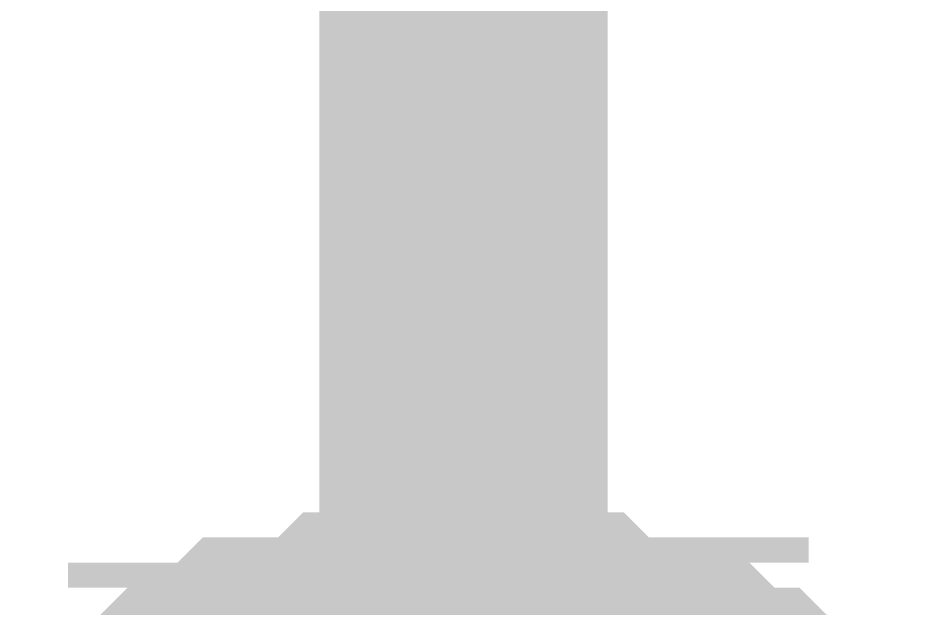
# Model space of a CAD drawing. Header units: inches. Extents: x 0 to 841, y 0 to 594.
# Drawn here: x 704.551 to 705.478, y 433.034 to 433.647 of the extents above; entities that cross this region are included whole.
import ezdxf

# ---------------------------------------------------------------- set-up
doc = ezdxf.new("R2010")
doc.units = ezdxf.units.IN
doc.layers.add('Sheet', color=255, linetype='Continuous')

msp = doc.modelspace()

# ---------------------------------------------------------------- linework, layer by layer
at = {"layer": 'Sheet'}
for points in [[(705.01429, 436.58948, 0.29972, 0.29972, 0), (705.01429, 432.48698, 0.29972, 0.29972, 0)], [(704.70072, 432.87894, 0.29972, 0.29972, 0), (704.72685, 432.90507, 0.29972, 0.29972, 0), (704.75298, 432.90507, 0.29972, 0.29972, 0), (704.75298, 432.9312, 0.29972, 0.29972, 0), (704.77911, 432.9312, 0.29972, 0.29972, 0), (704.80524, 432.95733, 0.29972, 0.29972, 0), (704.83138, 432.95733, 0.29972, 0.29972, 0), (704.85751, 432.95733, 0.29972, 0.29972, 0), (704.88364, 432.95733, 0.29972, 0.29972, 0), (704.90977, 432.98346, 0.29972, 0.29972, 0), (704.9359, 432.98346, 0.29972, 0.29972, 0), (704.96203, 432.98346, 0.29972, 0.29972, 0), (704.98816, 432.98346, 0.29972, 0.29972, 0), (705.01429, 432.98346, 0.29972, 0.29972, 0)], [(704.70072, 432.87894, 0.29972, 0.29972, 0), (704.72685, 432.90507, 0.29972, 0.29972, 0), (704.75298, 432.90507, 0.29972, 0.29972, 0), (704.75298, 432.9312, 0.29972, 0.29972, 0), (704.77911, 432.9312, 0.29972, 0.29972, 0), (704.80524, 432.95733, 0.29972, 0.29972, 0), (704.83138, 432.95733, 0.29972, 0.29972, 0), (704.85751, 432.95733, 0.29972, 0.29972, 0), (704.88364, 432.95733, 0.29972, 0.29972, 0), (704.90977, 432.98346, 0.29972, 0.29972, 0), (704.9359, 432.98346, 0.29972, 0.29972, 0), (704.96203, 432.98346, 0.29972, 0.29972, 0), (704.98816, 432.98346, 0.29972, 0.29972, 0), (705.01429, 432.98346, 0.29972, 0.29972, 0)], [(704.70072, 432.87894, 0.29972, 0.29972, 0), (704.72685, 432.90507, 0.29972, 0.29972, 0), (704.75298, 432.90507, 0.29972, 0.29972, 0), (704.75298, 432.9312, 0.29972, 0.29972, 0), (704.77911, 432.9312, 0.29972, 0.29972, 0), (704.80524, 432.95733, 0.29972, 0.29972, 0), (704.83138, 432.95733, 0.29972, 0.29972, 0), (704.85751, 432.95733, 0.29972, 0.29972, 0), (704.88364, 432.95733, 0.29972, 0.29972, 0), (704.90977, 432.98346, 0.29972, 0.29972, 0), (704.9359, 432.98346, 0.29972, 0.29972, 0), (704.96203, 432.98346, 0.29972, 0.29972, 0), (704.98816, 432.98346, 0.29972, 0.29972, 0), (705.01429, 432.98346, 0.29972, 0.29972, 0)], [(704.70072, 432.87894, 0.29972, 0.29972, 0), (704.72685, 432.90507, 0.29972, 0.29972, 0), (704.75298, 432.90507, 0.29972, 0.29972, 0), (704.75298, 432.9312, 0.29972, 0.29972, 0), (704.77911, 432.9312, 0.29972, 0.29972, 0), (704.80524, 432.95733, 0.29972, 0.29972, 0), (704.83138, 432.95733, 0.29972, 0.29972, 0), (704.85751, 432.95733, 0.29972, 0.29972, 0), (704.88364, 432.95733, 0.29972, 0.29972, 0), (704.90977, 432.98346, 0.29972, 0.29972, 0), (704.9359, 432.98346, 0.29972, 0.29972, 0), (704.96203, 432.98346, 0.29972, 0.29972, 0), (704.98816, 432.98346, 0.29972, 0.29972, 0), (705.01429, 432.98346, 0.29972, 0.29972, 0)], [(704.70072, 432.87894, 0.29972, 0.29972, 0), (704.72685, 432.90507, 0.29972, 0.29972, 0), (704.75298, 432.90507, 0.29972, 0.29972, 0), (704.75298, 432.9312, 0.29972, 0.29972, 0), (704.77911, 432.9312, 0.29972, 0.29972, 0), (704.80524, 432.95733, 0.29972, 0.29972, 0), (704.83138, 432.95733, 0.29972, 0.29972, 0), (704.85751, 432.95733, 0.29972, 0.29972, 0), (704.88364, 432.95733, 0.29972, 0.29972, 0), (704.90977, 432.98346, 0.29972, 0.29972, 0), (704.9359, 432.98346, 0.29972, 0.29972, 0), (704.96203, 432.98346, 0.29972, 0.29972, 0), (704.98816, 432.98346, 0.29972, 0.29972, 0), (705.01429, 432.98346, 0.29972, 0.29972, 0)], [(705.01429, 432.98346, 0.29972, 0.29972, 0), (705.01429, 432.98346, 0.29972, 0.29972, 0)], [(705.01429, 432.98346, 0.29972, 0.29972, 0), (705.04042, 432.98346, 0.29972, 0.29972, 0), (705.06655, 432.98346, 0.29972, 0.29972, 0), (705.09269, 432.98346, 0.29972, 0.29972, 0), (705.11882, 432.98346, 0.29972, 0.29972, 0), (705.14495, 432.95733, 0.29972, 0.29972, 0), (705.17108, 432.95733, 0.29972, 0.29972, 0), (705.19721, 432.95733, 0.29972, 0.29972, 0), (705.22334, 432.95733, 0.29972, 0.29972, 0), (705.22334, 432.9312, 0.29972, 0.29972, 0), (705.24947, 432.9312, 0.29972, 0.29972, 0), (705.2756, 432.90507, 0.29972, 0.29972, 0), (705.30173, 432.90507, 0.29972, 0.29972, 0), (705.32786, 432.87894, 0.29972, 0.29972, 0)], [(705.01429, 432.98346, 0.29972, 0.29972, 0), (705.01429, 432.98346, 0.29972, 0.29972, 0)], [(705.01429, 432.98346, 0.29972, 0.29972, 0), (705.04042, 432.98346, 0.29972, 0.29972, 0), (705.06655, 432.98346, 0.29972, 0.29972, 0), (705.09269, 432.98346, 0.29972, 0.29972, 0), (705.11882, 432.98346, 0.29972, 0.29972, 0), (705.14495, 432.95733, 0.29972, 0.29972, 0), (705.17108, 432.95733, 0.29972, 0.29972, 0), (705.19721, 432.95733, 0.29972, 0.29972, 0), (705.22334, 432.95733, 0.29972, 0.29972, 0), (705.22334, 432.9312, 0.29972, 0.29972, 0), (705.24947, 432.9312, 0.29972, 0.29972, 0), (705.2756, 432.90507, 0.29972, 0.29972, 0), (705.30173, 432.90507, 0.29972, 0.29972, 0), (705.32786, 432.87894, 0.29972, 0.29972, 0)], [(705.01429, 432.98346, 0.29972, 0.29972, 0), (705.01429, 432.98346, 0.29972, 0.29972, 0)], [(705.01429, 432.98346, 0.29972, 0.29972, 0), (705.04042, 432.98346, 0.29972, 0.29972, 0), (705.06655, 432.98346, 0.29972, 0.29972, 0), (705.09269, 432.98346, 0.29972, 0.29972, 0), (705.11882, 432.98346, 0.29972, 0.29972, 0), (705.14495, 432.95733, 0.29972, 0.29972, 0), (705.17108, 432.95733, 0.29972, 0.29972, 0), (705.19721, 432.95733, 0.29972, 0.29972, 0), (705.22334, 432.95733, 0.29972, 0.29972, 0), (705.22334, 432.9312, 0.29972, 0.29972, 0), (705.24947, 432.9312, 0.29972, 0.29972, 0), (705.2756, 432.90507, 0.29972, 0.29972, 0), (705.30173, 432.90507, 0.29972, 0.29972, 0), (705.32786, 432.87894, 0.29972, 0.29972, 0)], [(705.01429, 432.98346, 0.29972, 0.29972, 0), (705.01429, 432.98346, 0.29972, 0.29972, 0)], [(705.01429, 432.98346, 0.29972, 0.29972, 0), (705.04042, 432.98346, 0.29972, 0.29972, 0), (705.06655, 432.98346, 0.29972, 0.29972, 0), (705.09269, 432.98346, 0.29972, 0.29972, 0), (705.11882, 432.98346, 0.29972, 0.29972, 0), (705.14495, 432.95733, 0.29972, 0.29972, 0), (705.17108, 432.95733, 0.29972, 0.29972, 0), (705.19721, 432.95733, 0.29972, 0.29972, 0), (705.22334, 432.95733, 0.29972, 0.29972, 0), (705.22334, 432.9312, 0.29972, 0.29972, 0), (705.24947, 432.9312, 0.29972, 0.29972, 0), (705.2756, 432.90507, 0.29972, 0.29972, 0), (705.30173, 432.90507, 0.29972, 0.29972, 0), (705.32786, 432.87894, 0.29972, 0.29972, 0)], [(705.01429, 432.98346, 0.29972, 0.29972, 0), (705.01429, 432.98346, 0.29972, 0.29972, 0)], [(705.01429, 432.98346, 0.29972, 0.29972, 0), (705.04042, 432.98346, 0.29972, 0.29972, 0), (705.06655, 432.98346, 0.29972, 0.29972, 0), (705.09269, 432.98346, 0.29972, 0.29972, 0), (705.11882, 432.98346, 0.29972, 0.29972, 0), (705.14495, 432.95733, 0.29972, 0.29972, 0), (705.17108, 432.95733, 0.29972, 0.29972, 0), (705.19721, 432.95733, 0.29972, 0.29972, 0), (705.22334, 432.95733, 0.29972, 0.29972, 0), (705.22334, 432.9312, 0.29972, 0.29972, 0), (705.24947, 432.9312, 0.29972, 0.29972, 0), (705.2756, 432.90507, 0.29972, 0.29972, 0), (705.30173, 432.90507, 0.29972, 0.29972, 0), (705.32786, 432.87894, 0.29972, 0.29972, 0)]]:
    msp.add_lwpolyline(points, format="xyseb", dxfattribs=at)

doc.saveas('drawing.dxf')
